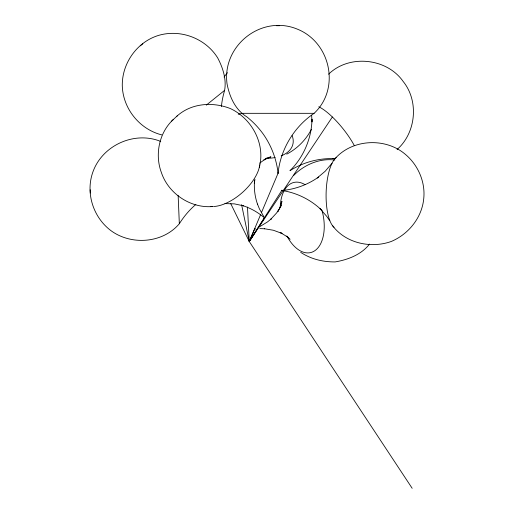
<?xml version="1.0" encoding="UTF-8"?>
<svg xmlns="http://www.w3.org/2000/svg" width="514" height="514" viewBox="0 0 514 514"><rect width="100%" height="100%" fill="white"/><g stroke="black" fill="none" stroke-linecap="round" stroke-linejoin="round"><path stroke-width="0.77" d="M221.425 106.565C221.913 101.065 223.082 95.649 224.618 90.348C226.584 79.105 222.877 67.803 217.698 57.915C205.613 38.454 180.793 28.938 158.8 35.331C137.077 41.782 121.94 63.19 122.281 85.716C122.917 108.608 139.57 129.335 161.788 134.893M254.944 179.29L254.321 183.517L254.552 180.465C253.826 188.619 254.893 196.888 257.642 204.598L257.469 204.077L259.429 208.89L264.498 217.917C258.06 212.301 250.479 208.048 242.325 205.484L243.546 205.831L234.345 203.865L224.959 203.608M259.319 167.217C265.609 143.939 251.834 118.522 230.362 108.563C212.828 101.618 191.292 103.057 176.919 116.17M280.657 206.397L281.916 201.469M281.878 201.604L279.507 208.536L281.177 205.465L277.695 211.826M412.177 488.3L249.258 241.509L260.746 214.287M261.369 212.815L278.138 173.077M230.677 203.493L249.258 241.509L254.867 228.569L255.085 229.064L254.867 228.569M278.035 211.209L279.038 209.365L276.545 213.014L270.537 219.517L271.27 218.848L267.531 221.9L259.332 226.925M241.593 204.662L249.258 241.509L281.968 190.186L282.025 190.733L281.942 190.206M247.478 207.084L249.258 241.509L264.543 217.711M311.42 129.316C305.869 139.975 297.375 148.527 286.754 154.136M160.741 141.626L159.327 140.887C133.325 131.25 102.241 145.758 92.931 171.882C85.202 193.174 93.407 218.077 111.718 231.204C132.124 245.583 162.983 243.038 179.335 223.731C183.864 216.548 189.37 209.943 195.853 204.443M249.258 241.509L332.365 116.993M224.046 77.029L227.406 72.699M332.038 163.195L325.24 171.201L317.209 177.992L318.487 177.099C307.79 184.706 295.062 189.383 281.974 190.488C296.764 192.744 310.758 199.67 321.526 210.046L320.029 208.684L326.859 216.503L329.763 220.808M369.572 244.092C361.188 254.693 348.087 259.724 335.115 261.928C322.721 261.954 311.124 259.191 300.696 252.355M173.212 119.601C159.096 132.663 154.663 154.65 161.364 172.466C168.329 193.649 190.745 208.594 212.944 206.506M334.929 158.794C352.321 138.857 385.648 137.322 405.501 154.476C418.049 165.026 425.367 181.789 423.787 198.198C422.142 217.287 408.829 234.037 391.334 241.445C370.896 248.795 345.479 243.283 332.301 225.344M314.112 113.324C340.551 88.665 330.624 42.521 297.439 29.176C261.587 14.238 221.913 45.476 227.034 83.737C229.45 96.593 235.245 109.848 246.855 116.871C253.113 121.857 258.664 127.71 263.322 134.218C271.379 145.68 276.487 159.16 278.061 173.077C280.638 149.156 294.149 126.759 314.112 113.324L242.017 113.324M171.67 121.034L177.626 115.522M293.86 175.274C304.314 164.628 319.849 158.036 334.8 160.034M142.808 43.767L140.271 45.817M397.084 149.503C416.044 132.875 419.109 101.187 403.188 81.495C386.798 57.986 349.147 54.086 328.587 74.202M206.287 105.145L224.618 90.348M259.576 163.189L266.226 158.428L263.888 159.899L270.904 156.834L266.323 158.241M279.693 25.7L276.429 25.7M277.772 173.077L278.357 173.077M259.782 228.595L264.659 228.762L264.318 228.717L273.422 230.259L282.038 233.452L280.214 232.476L287.069 236.671M334.781 158.762L332.455 158.588L334.1 158.608C318.731 158.094 303.266 162.263 290.269 170.487L294.137 166.253C305.22 153.191 311.651 136.326 312.011 119.197L311.921 121.934L311.664 115.194M290.108 239.299L286.761 236.061L288.804 238.303M90.207 189.756L90.342 193.013M178.152 195.481L179.335 223.731M259.731 164.859A36.051 18.048 -41.4 0 1 213.676 206.506M212.276 206.525A36.051 18.048 -41.4 0 1 210.952 206.455M292.145 135.625A36.051 21.549 14.1 0 1 281.203 155.826M275.157 157.528A36.051 21.549 14.1 0 1 266.586 158.299M238.245 114.249A36.051 21.549 14.1 0 1 242.839 113.363M318.789 106.803A36.051 9.74 51.1 0 1 354.249 145.468M334.036 227.233A36.051 12.092 -88 0 1 326.133 192.435A36.051 12.092 -88 0 1 336.162 157.631M321.957 210.239A36.051 20.92 76.5 0 1 315.493 250.222A36.051 20.92 76.5 0 1 287.403 236.851M280.284 206.172A36.051 20.92 76.5 0 1 305.065 184.68M290.069 170.269L290.449 170.732L290.108 170.25"/></g></svg>
